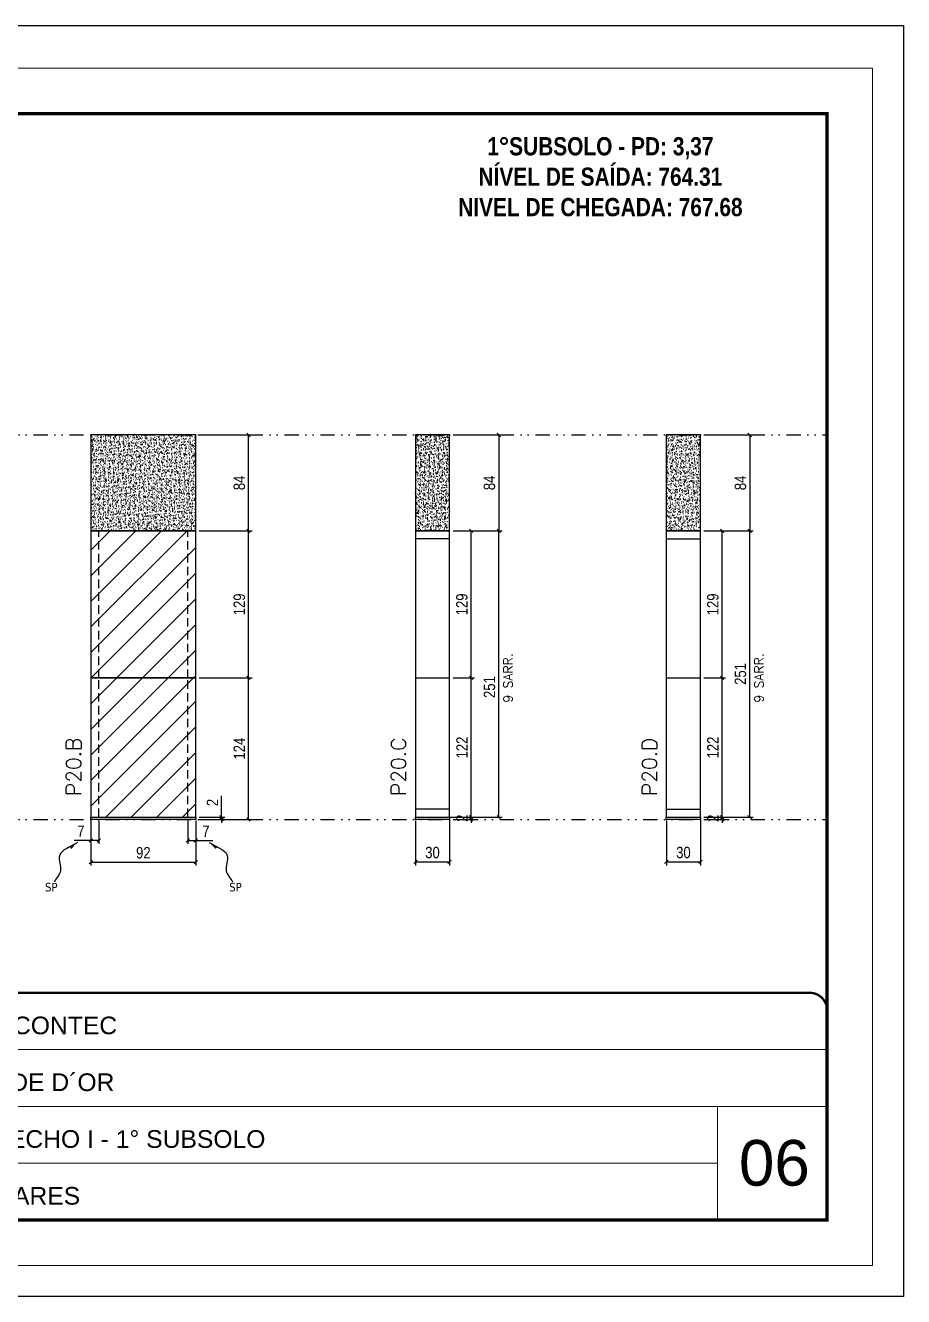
# Model space of a CAD drawing. Extents: x 2949 to 9230, y 1140 to 12527.
# Drawn here: x 5290 to 6060, y 10301 to 11415 of the extents above; entities that cross this region are included whole.
import ezdxf

# ---------------------------------------------------------------- set-up
doc = ezdxf.new("R2010")
doc.units = 0
for name, pattern in [('CONTINUO', [0]), ('DASHED', [0.75, 0.5, -0.25]), ('DIVIDE2', [0.625, 0.25, -0.125, 0, -0.125, 0, -0.125]), ('HIDDEN', [0.375, 0.25, -0.125])]:
    doc.linetypes.add(name, pattern=pattern)
for name, color, linetype, lineweight in [('CARIMBO', 255, 'Continuous', 9), ('Folhas', 255, 'Continuous', 9), ('Hachura', 251, 'Continuous', 9), ('SARRAFO DE PRESSAO', 251, 'DASHED', 9), ('Texto Seção', 7, 'Continuous', 15)]:
    doc.layers.add(name, color=color, linetype=linetype, lineweight=lineweight)
for name, color, linetype in [('COTA', 241, 'Continuous'), ('NOMENCLATURA', 7, 'Continuous'), ('Nível', 160, 'Continuous'), ('Painéis', 200, 'Continuous'), ('SARR_2.2x7', 40, 'Continuous'), ('Sarrafo de Pressão', 42, 'HIDDEN'), ('texto', 7, 'Continuous')]:
    doc.layers.add(name, color=color, linetype=linetype)
doc.styles.add('ARIAL', font='arial.ttf')
doc.styles.add('COTA TECNICA', font='techl___.ttf', dxfattribs={"height": 10})
doc.styles.add('COTA TECNICA-50', font='techl___.ttf', dxfattribs={"height": 10})
doc.styles.add('REGUA-120', font='ROMANS.shx', dxfattribs={"height": 15})
doc.styles.add('ROMANC', font='techb___.ttf', dxfattribs={"height": 2.5})
doc.styles.add('ROMANS', font='romans.shx')
doc.styles.get("Standard").update_dxf_attribs({"font": 'arial.ttf'})
doc.styles.add('Tecnologia', font='')
doc.styles.get('Tecnologia').set_extended_font_data('Forgotten Futurist')
doc.dimstyles.new('COTA PAINEL-50', dxfattribs={"dimtxt": 10, "dimasz": 3, "dimexe": 3, "dimexo": 3, "dimgap": 3, "dimtad": 1, "dimdec": 1, "dimzin": 12, "dimdsep": 46, "dimtxsty": 'COTA TECNICA-50', "dimblk1": 'OBLIQUE', "dimblk2": 'OBLIQUE', "dimsah": 1, "dimcen": 0.9, "dimclrd": 4, "dimclre": 4, "dimclrt": 240, "dimadec": 1, "dimazin": 3, "dimtfac": 1, "dimtdec": 1, "dimtmove": 0, "dimatfit": 3, "dimfxl": 1, "dimtolj": 1, "dimtzin": 12, "dimarcsym": 0})
doc.dimstyles.new('PAINEL', dxfattribs={"dimtxt": 10, "dimasz": 3, "dimexe": 3, "dimexo": 3, "dimgap": 3, "dimtad": 1, "dimdec": 1, "dimzin": 12, "dimdsep": 46, "dimtxsty": 'COTA TECNICA', "dimblk1": 'OBLIQUE', "dimblk2": 'OBLIQUE', "dimsah": 1, "dimcen": 0.9, "dimclrd": 4, "dimclre": 4, "dimclrt": 240, "dimadec": 1, "dimazin": 3, "dimtfac": 1, "dimtdec": 1, "dimtmove": 0, "dimatfit": 3, "dimfxl": 1, "dimtolj": 1, "dimtzin": 12, "dimarcsym": 0})
doc.dimstyles.get("Standard").update_dxf_attribs({"dimtxt": 0.18, "dimasz": 0.18, "dimexe": 0.18, "dimexo": 0.0625, "dimgap": 0.09, "dimtad": 0, "dimtih": 1, "dimtoh": 1, "dimdec": 4, "dimzin": 0, "dimdsep": 46, "dimtxsty": 'Standard', "dimcen": 0.09, "dimadec": 0, "dimazin": 0, "dimtfac": 1, "dimtdec": 4, "dimtofl": 0, "dimtmove": 0, "dimatfit": 3, "dimfxl": 1, "dimtolj": 1, "dimtzin": 0, "dimarcsym": 0})
pattern_1 = [(45, (-126071.967, -22713.47), (-11.2253202, 11.2253202), [])]

# ---------------------------------------------------------------- blocks, each defined once
blk = doc.blocks.new('9999999999')
at = {"color": 30, "linetype": 'CONTINUO'}
for p, q in [((98564.6, 34230.2), (98564.6, 34429.4)), ((98564.6, 34379.6), (99584, 34379.6)), ((98564.6, 34329.8), (99488, 34329.8)), ((99584, 34329.8), (99488, 34329.8)), ((99488, 34329.8), (99488, 34230.2)), ((98564.6, 34280), (99488, 34280))]:
    blk.add_line(p, q, dxfattribs=at)
at = {"color": 30, "linetype": 'CONTINUO', "const_width": 2}
blk.add_lwpolyline([(99584, 34230.2), (99584, 34414.4, 0.414214), (99569, 34429.4), (98229, 34429.4, 0.414214), (98214, 34414.4), (98214, 34245.2, 0.414214), (98229, 34230.2), (99584, 34230.2)], format="xyb", dxfattribs=at)
at = {"layer": 'Folhas'}
blk.add_lwpolyline([(98139, 34190.2), (99624, 34190.2), (99624, 35240.2), (98139, 35240.2)], close=True, dxfattribs=at)
at = {"layer": 'Folhas', "color": 30, "const_width": 3}
blk.add_lwpolyline([(98214, 34230.2), (99584, 34230.2), (99584, 35200.2), (98214, 35200.2)], close=True, dxfattribs=at)
at = {"color": 7, "linetype": 'Continuous', "ltscale": 5, "style": 'ARIAL'}
for s, height, p in [('ROCONTEC', 15.48, (98837.7, 34393.1)), ('REDE D´OR', 15.48, (98837.7, 34343.3)), ('TRECHO I - 1° SUBSOLO', 15.483, (98837.7, 34293.5)), ('NOVA SISTEMAS CONSTRUTIVOS', 11.059, (98263.2, 34267.2)), ('PILARES', 15.48, (98837.7, 34243.7))]:
    blk.add_text(s, height=height, dxfattribs=at).set_placement(p)
at = {"layer": 'Folhas', "color": 7, "style": 'Tecnologia', "width": 1.5}
for s, p in [('CLIENTE:', (98573.7, 34397.2)), ('OBRA:', (98573.7, 34347.3)), ('PAVIMENTO:', (98573.7, 34297.5)), ('PROJETO:', (98573.7, 34247.7))]:
    blk.add_text(s, height=14, dxfattribs=at).set_placement(p)
blk = doc.blocks.new('_Oblique')
at = {"color": 0, "linetype": 'ByBlock', "lineweight": -2}
blk.add_line((-0.5, -0.5), (0.5, 0.5), dxfattribs=at)
blk = doc.blocks.new('*D1695')
at = {"layer": 'COTA', "color": 4, "lineweight": -2, "transparency": 16777216}
for p, q in [((5631.6, 10718.4), (5631.6, 10679.1)), ((5661.6, 10718.4), (5661.6, 10679.1)), ((5631.6, 10682.1), (5661.6, 10682.1))]:
    blk.add_line(p, q, dxfattribs=at)
at = {"layer": 'Defpoints', "color": 0, "transparency": 16777216}
for p in [(5631.6, 10721.4), (5661.6, 10721.4), (5661.6, 10682.1)]:
    blk.add_point(p, dxfattribs=at)
at = {"layer": 'COTA', "color": 4, "lineweight": -2, "transparency": 16777216, "xscale": 3, "yscale": 3, "zscale": 3, "rotation": 180}
blk.add_blockref('_Oblique', (5631.6, 10682.1), dxfattribs=at)
at = {"layer": 'COTA', "color": 4, "lineweight": -2, "transparency": 16777216, "xscale": 3, "yscale": 3, "zscale": 3}
blk.add_blockref('_Oblique', (5661.6, 10682.1), dxfattribs=at)
at = {"layer": 'COTA', "color": 240, "transparency": 16777216, "insert": (5646.6, 10690.3), "char_height": 10, "attachment_point": 5, "style": 'COTA TECNICA'}
blk.add_mtext('\\A1;30', dxfattribs=at)
blk = doc.blocks.new('*D1696')
at = {"layer": 'COTA', "color": 4, "lineweight": -2, "transparency": 16777216}
for p, q in [((5664.6, 10721.4), (5683.5, 10721.4)), ((5680.5, 10721.4), (5680.5, 10724.4)), ((5680.5, 10719.4), (5680.5, 10721.4)), ((5664.6, 10719.4), (5683.5, 10719.4)), ((5680.5, 10719.4), (5680.5, 10716.4))]:
    blk.add_line(p, q, dxfattribs=at)
at = {"layer": 'Defpoints', "color": 0, "transparency": 16777216}
for p in [(5661.6, 10721.4), (5680.5, 10721.4), (5661.6, 10719.4)]:
    blk.add_point(p, dxfattribs=at)
at = {"layer": 'COTA', "color": 4, "lineweight": -2, "transparency": 16777216, "xscale": 3, "yscale": 3, "zscale": 3}
for p, rotation in [((5680.5, 10721.4), 270), ((5680.5, 10719.4), 90)]:
    blk.add_blockref('_Oblique', p, dxfattribs=dict(at, rotation=rotation))
at = {"layer": 'COTA', "color": 240, "transparency": 16777216, "insert": (5672.5, 10720.4), "char_height": 10, "attachment_point": 5, "rotation": 90, "style": 'COTA TECNICA-50'}
blk.add_mtext('\\A1;2', dxfattribs=at)
blk = doc.blocks.new('*D2195')
at = {"layer": 'COTA', "color": 4, "linetype": 'ByBlock', "lineweight": -2, "transparency": 16777216}
for p, q in [((5664.6, 11056.4), (5707.7, 11056.4)), ((5704.7, 11056.4), (5704.7, 10972.4)), ((5664.6, 10972.4), (5707.7, 10972.4))]:
    blk.add_line(p, q, dxfattribs=at)
at = {"layer": 'Defpoints', "color": 0, "linetype": 'ByBlock', "transparency": 16777216}
for p in [(5661.6, 11056.4), (5661.6, 10972.4), (5704.7, 10972.4)]:
    blk.add_point(p, dxfattribs=at)
at = {"layer": 'COTA', "color": 4, "linetype": 'ByBlock', "lineweight": -2, "transparency": 16777216, "xscale": 3, "yscale": 3, "zscale": 3}
for p, rotation in [((5704.7, 11056.4), 90), ((5704.7, 10972.4), 270)]:
    blk.add_blockref('_Oblique', p, dxfattribs=dict(at, rotation=rotation))
at = {"layer": 'COTA', "color": 240, "linetype": 'ByBlock', "transparency": 16777216, "insert": (5696.6, 11014.4), "char_height": 10, "attachment_point": 5, "rotation": 90, "style": 'COTA TECNICA'}
blk.add_mtext('\\A1;84', dxfattribs=at)
blk = doc.blocks.new('*D2196')
at = {"layer": 'COTA', "color": 4, "linetype": 'ByBlock', "lineweight": -2, "transparency": 16777216}
for p, q in [((5664.6, 10972.4), (5707.7, 10972.4)), ((5704.7, 10721.4), (5704.7, 10972.4)), ((5664.6, 10721.4), (5707.7, 10721.4))]:
    blk.add_line(p, q, dxfattribs=at)
at = {"layer": 'Defpoints', "color": 0, "linetype": 'ByBlock', "transparency": 16777216}
for p in [(5661.6, 10972.4), (5704.7, 10972.4), (5661.6, 10721.4)]:
    blk.add_point(p, dxfattribs=at)
at = {"layer": 'COTA', "color": 4, "linetype": 'ByBlock', "lineweight": -2, "transparency": 16777216, "xscale": 3, "yscale": 3, "zscale": 3}
for p, rotation in [((5704.7, 10972.4), 90), ((5704.7, 10721.4), 270)]:
    blk.add_blockref('_Oblique', p, dxfattribs=dict(at, rotation=rotation))
at = {"layer": 'COTA', "color": 240, "linetype": 'ByBlock', "transparency": 16777216, "insert": (5696.6, 10835.4), "char_height": 10, "attachment_point": 5, "rotation": 90, "style": 'COTA TECNICA'}
blk.add_mtext('\\A1;251', dxfattribs=at)
blk = doc.blocks.new('*D1704')
at = {"layer": 'COTA', "color": 4, "lineweight": -2, "transparency": 16777216}
for p, q in [((5851.7, 10718.4), (5851.7, 10679.1)), ((5881.7, 10718.4), (5881.7, 10679.1)), ((5851.7, 10682.1), (5881.7, 10682.1))]:
    blk.add_line(p, q, dxfattribs=at)
at = {"layer": 'Defpoints', "color": 0, "transparency": 16777216}
for p in [(5851.7, 10721.4), (5881.7, 10721.4), (5881.7, 10682.1)]:
    blk.add_point(p, dxfattribs=at)
at = {"layer": 'COTA', "color": 4, "lineweight": -2, "transparency": 16777216, "xscale": 3, "yscale": 3, "zscale": 3, "rotation": 180}
blk.add_blockref('_Oblique', (5851.7, 10682.1), dxfattribs=at)
at = {"layer": 'COTA', "color": 4, "lineweight": -2, "transparency": 16777216, "xscale": 3, "yscale": 3, "zscale": 3}
blk.add_blockref('_Oblique', (5881.7, 10682.1), dxfattribs=at)
at = {"layer": 'COTA', "color": 240, "transparency": 16777216, "insert": (5866.7, 10690.3), "char_height": 10, "attachment_point": 5, "style": 'COTA TECNICA'}
blk.add_mtext('\\A1;30', dxfattribs=at)
blk = doc.blocks.new('*D1705')
at = {"layer": 'COTA', "color": 4, "lineweight": -2, "transparency": 16777216}
for p, q in [((5884.7, 10721.4), (5903.6, 10721.4)), ((5900.6, 10721.4), (5900.6, 10724.4)), ((5900.6, 10719.4), (5900.6, 10721.4)), ((5884.7, 10719.4), (5903.6, 10719.4)), ((5900.6, 10719.4), (5900.6, 10716.4))]:
    blk.add_line(p, q, dxfattribs=at)
at = {"layer": 'Defpoints', "color": 0, "transparency": 16777216}
for p in [(5881.7, 10721.4), (5900.6, 10721.4), (5881.7, 10719.4)]:
    blk.add_point(p, dxfattribs=at)
at = {"layer": 'COTA', "color": 4, "lineweight": -2, "transparency": 16777216, "xscale": 3, "yscale": 3, "zscale": 3}
for p, rotation in [((5900.6, 10721.4), 270), ((5900.6, 10719.4), 90)]:
    blk.add_blockref('_Oblique', p, dxfattribs=dict(at, rotation=rotation))
at = {"layer": 'COTA', "color": 240, "transparency": 16777216, "insert": (5892.6, 10720.4), "char_height": 10, "attachment_point": 5, "rotation": 90, "style": 'COTA TECNICA-50'}
blk.add_mtext('\\A1;2', dxfattribs=at)
blk = doc.blocks.new('*D2198')
at = {"layer": 'COTA', "color": 4, "linetype": 'ByBlock', "lineweight": -2, "transparency": 16777216}
for p, q in [((5884.7, 11056.4), (5927.8, 11056.4)), ((5924.8, 11056.4), (5924.8, 10972.4)), ((5884.7, 10972.4), (5927.8, 10972.4))]:
    blk.add_line(p, q, dxfattribs=at)
at = {"layer": 'Defpoints', "color": 0, "linetype": 'ByBlock', "transparency": 16777216}
for p in [(5881.7, 11056.4), (5881.7, 10972.4), (5924.8, 10972.4)]:
    blk.add_point(p, dxfattribs=at)
at = {"layer": 'COTA', "color": 4, "linetype": 'ByBlock', "lineweight": -2, "transparency": 16777216, "xscale": 3, "yscale": 3, "zscale": 3}
for p, rotation in [((5924.8, 11056.4), 90), ((5924.8, 10972.4), 270)]:
    blk.add_blockref('_Oblique', p, dxfattribs=dict(at, rotation=rotation))
at = {"layer": 'COTA', "color": 240, "linetype": 'ByBlock', "transparency": 16777216, "insert": (5916.7, 11014.4), "char_height": 10, "attachment_point": 5, "rotation": 90, "style": 'COTA TECNICA'}
blk.add_mtext('\\A1;84', dxfattribs=at)
blk = doc.blocks.new('*D2199')
at = {"layer": 'COTA', "color": 4, "linetype": 'ByBlock', "lineweight": -2, "transparency": 16777216}
for p, q in [((5884.7, 10972.4), (5927.8, 10972.4)), ((5924.8, 10721.4), (5924.8, 10972.4)), ((5884.7, 10721.4), (5927.8, 10721.4))]:
    blk.add_line(p, q, dxfattribs=at)
at = {"layer": 'Defpoints', "color": 0, "linetype": 'ByBlock', "transparency": 16777216}
for p in [(5881.7, 10972.4), (5924.8, 10972.4), (5881.7, 10721.4)]:
    blk.add_point(p, dxfattribs=at)
at = {"layer": 'COTA', "color": 4, "linetype": 'ByBlock', "lineweight": -2, "transparency": 16777216, "xscale": 3, "yscale": 3, "zscale": 3}
for p, rotation in [((5924.8, 10972.4), 90), ((5924.8, 10721.4), 270)]:
    blk.add_blockref('_Oblique', p, dxfattribs=dict(at, rotation=rotation))
at = {"layer": 'COTA', "color": 240, "linetype": 'ByBlock', "transparency": 16777216, "insert": (5916.7, 10846.9), "char_height": 10, "attachment_point": 5, "rotation": 90, "style": 'COTA TECNICA'}
blk.add_mtext('\\A1;251', dxfattribs=at)
blk = doc.blocks.new('*D1706')
at = {"layer": 'COTA', "color": 4, "lineweight": -2, "transparency": 16777216}
for p, q in [((5347, 10718.4), (5347, 10679)), ((5439, 10718.4), (5439, 10679)), ((5347, 10682), (5439, 10682))]:
    blk.add_line(p, q, dxfattribs=at)
at = {"layer": 'Defpoints', "color": 0, "transparency": 16777216}
for p in [(5347, 10721.4), (5439, 10721.4), (5439, 10682)]:
    blk.add_point(p, dxfattribs=at)
at = {"layer": 'COTA', "color": 4, "lineweight": -2, "transparency": 16777216, "xscale": 3, "yscale": 3, "zscale": 3, "rotation": 180}
blk.add_blockref('_Oblique', (5347, 10682), dxfattribs=at)
at = {"layer": 'COTA', "color": 4, "lineweight": -2, "transparency": 16777216, "xscale": 3, "yscale": 3, "zscale": 3}
blk.add_blockref('_Oblique', (5439, 10682), dxfattribs=at)
at = {"layer": 'COTA', "color": 240, "transparency": 16777216, "insert": (5393, 10690.1), "char_height": 10, "attachment_point": 5, "style": 'COTA TECNICA'}
blk.add_mtext('\\A1;92', dxfattribs=at)
blk = doc.blocks.new('*D1707')
at = {"layer": 'COTA', "color": 4, "lineweight": -2, "transparency": 16777216}
for p, q in [((5442, 11056.4), (5488.3, 11056.4)), ((5485.3, 10972.4), (5485.3, 11056.4)), ((5442, 10972.4), (5488.3, 10972.4))]:
    blk.add_line(p, q, dxfattribs=at)
at = {"layer": 'Defpoints', "color": 0, "transparency": 16777216}
for p in [(5439, 11056.4), (5485.3, 11056.4), (5439, 10972.4)]:
    blk.add_point(p, dxfattribs=at)
at = {"layer": 'COTA', "color": 4, "lineweight": -2, "transparency": 16777216, "xscale": 3, "yscale": 3, "zscale": 3}
for p, rotation in [((5485.3, 11056.4), 90), ((5485.3, 10972.4), 270)]:
    blk.add_blockref('_Oblique', p, dxfattribs=dict(at, rotation=rotation))
at = {"layer": 'COTA', "color": 240, "transparency": 16777216, "insert": (5477.2, 11014.4), "char_height": 10, "attachment_point": 5, "rotation": 90, "style": 'COTA TECNICA'}
blk.add_mtext('\\A1;84', dxfattribs=at)
blk = doc.blocks.new('*D1708')
at = {"layer": 'COTA', "color": 4, "lineweight": -2, "transparency": 16777216}
for p, q in [((5347, 10716.4), (5347, 10697.9)), ((5354, 10718.4), (5354, 10697.9)), ((5347, 10700.9), (5332.3, 10700.9)), ((5354, 10700.9), (5347, 10700.9))]:
    blk.add_line(p, q, dxfattribs=at)
at = {"layer": 'Defpoints', "color": 0, "transparency": 16777216}
for p in [(5354, 10721.4), (5347, 10719.4), (5347, 10700.9)]:
    blk.add_point(p, dxfattribs=at)
at = {"layer": 'COTA', "color": 4, "lineweight": -2, "transparency": 16777216, "xscale": 3, "yscale": 3, "zscale": 3, "rotation": 180}
blk.add_blockref('_Oblique', (5347, 10700.9), dxfattribs=at)
at = {"layer": 'COTA', "color": 4, "lineweight": -2, "transparency": 16777216, "xscale": 3, "yscale": 3, "zscale": 3}
blk.add_blockref('_Oblique', (5354, 10700.9), dxfattribs=at)
at = {"layer": 'COTA', "color": 240, "transparency": 16777216, "insert": (5338.2, 10709), "char_height": 10, "attachment_point": 5, "style": 'COTA TECNICA-50'}
blk.add_mtext('\\A1;7', dxfattribs=at)
blk = doc.blocks.new('*D1709')
at = {"layer": 'COTA', "color": 4, "lineweight": -2, "transparency": 16777216}
for p, q in [((5432, 10718.4), (5432, 10697.9)), ((5439, 10716.4), (5439, 10697.9)), ((5432, 10700.9), (5439, 10700.9)), ((5439, 10700.9), (5453.8, 10700.9))]:
    blk.add_line(p, q, dxfattribs=at)
at = {"layer": 'Defpoints', "color": 0, "transparency": 16777216}
for p in [(5432, 10721.4), (5439, 10719.4), (5439, 10700.9)]:
    blk.add_point(p, dxfattribs=at)
at = {"layer": 'COTA', "color": 4, "lineweight": -2, "transparency": 16777216, "xscale": 3, "yscale": 3, "zscale": 3, "rotation": 180}
blk.add_blockref('_Oblique', (5432, 10700.9), dxfattribs=at)
at = {"layer": 'COTA', "color": 4, "lineweight": -2, "transparency": 16777216, "xscale": 3, "yscale": 3, "zscale": 3}
blk.add_blockref('_Oblique', (5439, 10700.9), dxfattribs=at)
at = {"layer": 'COTA', "color": 240, "transparency": 16777216, "insert": (5447.9, 10709), "char_height": 10, "attachment_point": 5, "style": 'COTA TECNICA-50'}
blk.add_mtext('\\A1;7', dxfattribs=at)
blk = doc.blocks.new('*D1710')
at = {"layer": 'COTA', "color": 4, "lineweight": -2, "transparency": 16777216}
for p, q in [((5442, 10843.4), (5488.3, 10843.4)), ((5485.3, 10719.4), (5485.3, 10843.4)), ((5442, 10719.4), (5488.3, 10719.4))]:
    blk.add_line(p, q, dxfattribs=at)
at = {"layer": 'Defpoints', "color": 0, "transparency": 16777216}
for p in [(5439, 10843.4), (5485.3, 10843.4), (5439, 10719.4)]:
    blk.add_point(p, dxfattribs=at)
at = {"layer": 'COTA', "color": 4, "lineweight": -2, "transparency": 16777216, "xscale": 3, "yscale": 3, "zscale": 3}
for p, rotation in [((5485.3, 10843.4), 90), ((5485.3, 10719.4), 270)]:
    blk.add_blockref('_Oblique', p, dxfattribs=dict(at, rotation=rotation))
at = {"layer": 'COTA', "color": 240, "transparency": 16777216, "insert": (5477.2, 10781.4), "char_height": 10, "attachment_point": 5, "rotation": 90, "style": 'COTA TECNICA-50'}
blk.add_mtext('\\A1;124', dxfattribs=at)
blk = doc.blocks.new('*D1711')
at = {"layer": 'COTA', "color": 4, "lineweight": -2, "transparency": 16777216}
for p, q in [((5461.6, 10721.4), (5461.6, 10740.2)), ((5442, 10721.4), (5464.6, 10721.4)), ((5461.6, 10719.4), (5461.6, 10721.4)), ((5442, 10719.4), (5464.6, 10719.4)), ((5461.6, 10719.4), (5461.6, 10716.4))]:
    blk.add_line(p, q, dxfattribs=at)
at = {"layer": 'Defpoints', "color": 0, "transparency": 16777216}
for p in [(5439, 10721.4), (5439, 10719.4), (5461.6, 10719.4)]:
    blk.add_point(p, dxfattribs=at)
at = {"layer": 'COTA', "color": 4, "lineweight": -2, "transparency": 16777216, "xscale": 3, "yscale": 3, "zscale": 3}
for p, rotation in [((5461.6, 10721.4), 270), ((5461.6, 10719.4), 90)]:
    blk.add_blockref('_Oblique', p, dxfattribs=dict(at, rotation=rotation))
at = {"layer": 'COTA', "color": 240, "transparency": 16777216, "insert": (5453.6, 10734.2), "char_height": 10, "attachment_point": 5, "rotation": 90, "style": 'COTA TECNICA-50'}
blk.add_mtext('\\A1;2', dxfattribs=at)
blk = doc.blocks.new('*D2200')
at = {"layer": 'COTA', "color": 4, "linetype": 'ByBlock', "lineweight": -2, "transparency": 16777216}
for p, q in [((5442, 10972.4), (5488.3, 10972.4)), ((5485.3, 10843.4), (5485.3, 10972.4)), ((5442, 10843.4), (5488.3, 10843.4))]:
    blk.add_line(p, q, dxfattribs=at)
at = {"layer": 'Defpoints', "color": 0, "linetype": 'ByBlock', "transparency": 16777216}
for p in [(5439, 10972.4), (5485.3, 10972.4), (5439, 10843.4)]:
    blk.add_point(p, dxfattribs=at)
at = {"layer": 'COTA', "color": 4, "linetype": 'ByBlock', "lineweight": -2, "transparency": 16777216, "xscale": 3, "yscale": 3, "zscale": 3}
for p, rotation in [((5485.3, 10972.4), 90), ((5485.3, 10843.4), 270)]:
    blk.add_blockref('_Oblique', p, dxfattribs=dict(at, rotation=rotation))
at = {"layer": 'COTA', "color": 240, "linetype": 'ByBlock', "transparency": 16777216, "insert": (5477.2, 10907.9), "char_height": 10, "attachment_point": 5, "rotation": 90, "style": 'COTA TECNICA'}
blk.add_mtext('\\A1;129', dxfattribs=at)
blk = doc.blocks.new('*D1991')
at = {"layer": 'COTA', "color": 4, "linetype": 'ByBlock', "lineweight": -2, "transparency": 16777216}
for p, q in [((5664.6, 10843.4), (5683.5, 10843.4)), ((5680.5, 10721.4), (5680.5, 10843.4)), ((5634.6, 10721.4), (5683.5, 10721.4))]:
    blk.add_line(p, q, dxfattribs=at)
at = {"layer": 'Defpoints', "color": 0, "linetype": 'ByBlock', "transparency": 16777216}
for p in [(5661.6, 10843.4), (5680.5, 10843.4), (5631.6, 10721.4)]:
    blk.add_point(p, dxfattribs=at)
at = {"layer": 'COTA', "color": 4, "linetype": 'ByBlock', "lineweight": -2, "transparency": 16777216, "xscale": 3, "yscale": 3, "zscale": 3}
for p, rotation in [((5680.5, 10843.4), 90), ((5680.5, 10721.4), 270)]:
    blk.add_blockref('_Oblique', p, dxfattribs=dict(at, rotation=rotation))
at = {"layer": 'COTA', "color": 240, "linetype": 'ByBlock', "transparency": 16777216, "insert": (5672.5, 10782.4), "char_height": 10, "attachment_point": 5, "rotation": 90, "style": 'COTA TECNICA'}
blk.add_mtext('\\A1;122', dxfattribs=at)
blk = doc.blocks.new('*D1992')
at = {"layer": 'COTA', "color": 4, "linetype": 'ByBlock', "lineweight": -2, "transparency": 16777216}
for p, q in [((5664.6, 10972.4), (5683.5, 10972.4)), ((5680.5, 10843.4), (5680.5, 10972.4)), ((5664.6, 10843.4), (5683.5, 10843.4))]:
    blk.add_line(p, q, dxfattribs=at)
at = {"layer": 'Defpoints', "color": 0, "linetype": 'ByBlock', "transparency": 16777216}
for p in [(5661.6, 10972.4), (5680.5, 10972.4), (5661.6, 10843.4)]:
    blk.add_point(p, dxfattribs=at)
at = {"layer": 'COTA', "color": 4, "linetype": 'ByBlock', "lineweight": -2, "transparency": 16777216, "xscale": 3, "yscale": 3, "zscale": 3}
for p, rotation in [((5680.5, 10972.4), 90), ((5680.5, 10843.4), 270)]:
    blk.add_blockref('_Oblique', p, dxfattribs=dict(at, rotation=rotation))
at = {"layer": 'COTA', "color": 240, "linetype": 'ByBlock', "transparency": 16777216, "insert": (5672.4, 10907.9), "char_height": 10, "attachment_point": 5, "rotation": 90, "style": 'COTA TECNICA'}
blk.add_mtext('\\A1;129', dxfattribs=at)
blk = doc.blocks.new('*D1993')
at = {"layer": 'COTA', "color": 4, "linetype": 'ByBlock', "lineweight": -2, "transparency": 16777216}
for p, q in [((5884.7, 10843.4), (5903.6, 10843.4)), ((5900.6, 10721.4), (5900.6, 10843.4)), ((5884.7, 10721.4), (5903.6, 10721.4))]:
    blk.add_line(p, q, dxfattribs=at)
at = {"layer": 'Defpoints', "color": 0, "linetype": 'ByBlock', "transparency": 16777216}
for p in [(5881.7, 10843.4), (5900.6, 10843.4), (5881.7, 10721.4)]:
    blk.add_point(p, dxfattribs=at)
at = {"layer": 'COTA', "color": 4, "linetype": 'ByBlock', "lineweight": -2, "transparency": 16777216, "xscale": 3, "yscale": 3, "zscale": 3}
for p, rotation in [((5900.6, 10843.4), 90), ((5900.6, 10721.4), 270)]:
    blk.add_blockref('_Oblique', p, dxfattribs=dict(at, rotation=rotation))
at = {"layer": 'COTA', "color": 240, "linetype": 'ByBlock', "transparency": 16777216, "insert": (5892.5, 10782.4), "char_height": 10, "attachment_point": 5, "rotation": 90, "style": 'COTA TECNICA'}
blk.add_mtext('\\A1;122', dxfattribs=at)
blk = doc.blocks.new('*D1994')
at = {"layer": 'COTA', "color": 4, "linetype": 'ByBlock', "lineweight": -2, "transparency": 16777216}
for p, q in [((5884.7, 10972.4), (5903.6, 10972.4)), ((5900.6, 10843.4), (5900.6, 10972.4)), ((5884.7, 10843.4), (5903.6, 10843.4))]:
    blk.add_line(p, q, dxfattribs=at)
at = {"layer": 'Defpoints', "color": 0, "linetype": 'ByBlock', "transparency": 16777216}
for p in [(5881.7, 10972.4), (5900.6, 10972.4), (5881.7, 10843.4)]:
    blk.add_point(p, dxfattribs=at)
at = {"layer": 'COTA', "color": 4, "linetype": 'ByBlock', "lineweight": -2, "transparency": 16777216, "xscale": 3, "yscale": 3, "zscale": 3}
for p, rotation in [((5900.6, 10972.4), 90), ((5900.6, 10843.4), 270)]:
    blk.add_blockref('_Oblique', p, dxfattribs=dict(at, rotation=rotation))
at = {"layer": 'COTA', "color": 240, "linetype": 'ByBlock', "transparency": 16777216, "insert": (5892.5, 10907.9), "char_height": 10, "attachment_point": 5, "rotation": 90, "style": 'COTA TECNICA'}
blk.add_mtext('\\A1;129', dxfattribs=at)

msp = doc.modelspace()

# ---------------------------------------------------------------- hatches: boundary and pattern name
at = {"layer": 'COTA', "linetype": 'ByBlock'}
h = msp.add_hatch(dxfattribs=at)
h.set_pattern_fill('AR-CONC', color=256, scale=0.03)
h.set_pattern_definition([(50, (-126064.738, -18120.97), (5.46554007, -0.47817257), [0.5715, -6.2865]), (355, (-126064.738, -18120.97), (-1.05730264, 5.73170536), [0.4572, -5.02921753]), (100.4514447, (-126064.2825, -18121.01), (4.40823741, 5.25353256), [0.48570026, -5.34270734]), (46.1842, (-126064.738, -18119.446), (8.13237123, -1.26126984), [0.85725, -9.42975]), (96.6355576, (-126064.06, -18119.551), (7.122124, 7.42278374), [0.7285507, -8.01406824]), (351.184151, (-126064.738, -18119.446), (7.122124, 7.42278374), [0.685799, -7.54379196]), (21, (-126063.976, -18119.827), (4.54843174, -3.06795595), [0.5715, -6.2865]), (326, (-126063.976, -18119.827), (1.85406085, 5.52563898), [0.4572, -5.0292]), (71.451445, (-126063.597, -18120.083), (6.40249258, 2.45768307), [0.48570026, -5.34269813]), (37.5, (-126064.738, -18120.97), (0.092658098, 2.536651166), [0, -4.96824, 0, -5.1054, 0, -5.04825]), (7.5, (-126064.738, -18120.97), (2.004589875, 3.005417245), [0, -2.91084, 0, -4.85394, 0, -1.92405]), (327.5, (-126066.4372, -18120.97), (4.067717855, -0.17186232), [0, -1.905, 0, -5.9436, 0, -7.8867]), (317.5, (-126067.1992, -18120.97), (4.44387544, 0.76279473), [0, -2.4765, 0, -3.94716, 0, -5.6007])])
h.paths.add_polyline_path([(5347.04, 10972.44), (5439.04, 10972.44), (5439.04, 11056.44), (5347.04, 11056.44)])
h = msp.add_hatch(dxfattribs=at)
h.set_pattern_fill('AR-CONC', color=256, scale=0.03)
h.set_pattern_definition([(50, (-126069.9665, -22753.4705), (5.46554007, -0.47817257), [0.5715, -6.2865]), (355, (-126069.9665, -22753.4705), (-1.05730264, 5.73170536), [0.4572, -5.02921753]), (100.4514447, (-126069.511, -22753.5104), (4.40823741, 5.25353256), [0.48570026, -5.34270734]), (46.1842, (-126069.9665, -22751.9465), (8.13237123, -1.26126984), [0.85725, -9.42975]), (96.6355576, (-126069.289, -22752.052), (7.122124, 7.42278374), [0.7285507, -8.01406824]), (351.184151, (-126069.9665, -22751.9465), (7.122124, 7.42278374), [0.685799, -7.54379196]), (21, (-126069.2045, -22752.3275), (4.54843174, -3.06795595), [0.5715, -6.2865]), (326, (-126069.2045, -22752.3275), (1.85406085, 5.52563898), [0.4572, -5.0292]), (71.451445, (-126068.8255, -22752.583), (6.40249258, 2.45768307), [0.48570026, -5.34269813]), (37.5, (-126069.9665, -22753.4705), (0.092658098, 2.536651166), [0, -4.96824, 0, -5.1054, 0, -5.04825]), (7.5, (-126069.9665, -22753.4705), (2.004589875, 3.005417245), [0, -2.91084, 0, -4.85394, 0, -1.92405]), (327.5, (-126071.6658, -22753.4705), (4.067717855, -0.17186232), [0, -1.905, 0, -5.9436, 0, -7.8867]), (317.5, (-126072.4278, -22753.4705), (4.44387544, 0.76279473), [0, -2.4765, 0, -3.94716, 0, -5.6007])])
h.paths.add_polyline_path([(5661.61, 11056.44), (5631.61, 11056.44), (5631.61, 10972.44), (5661.61, 10972.44)])
h = msp.add_hatch(dxfattribs=at)
h.set_pattern_fill('AR-CONC', color=256, scale=0.03)
h.set_pattern_definition([(50, (-126039.9665, -22753.4705), (5.46554007, -0.47817257), [0.5715, -6.2865]), (355, (-126039.9665, -22753.4705), (-1.05730264, 5.73170536), [0.4572, -5.02921753]), (100.4514447, (-126039.511, -22753.5104), (4.40823741, 5.25353256), [0.48570026, -5.34270734]), (46.1842, (-126039.9665, -22751.9465), (8.13237123, -1.26126984), [0.85725, -9.42975]), (96.6355576, (-126039.289, -22752.052), (7.122124, 7.42278374), [0.7285507, -8.01406824]), (351.184151, (-126039.9665, -22751.9465), (7.122124, 7.42278374), [0.685799, -7.54379196]), (21, (-126039.2045, -22752.3275), (4.54843174, -3.06795595), [0.5715, -6.2865]), (326, (-126039.2045, -22752.3275), (1.85406085, 5.52563898), [0.4572, -5.0292]), (71.451445, (-126038.8255, -22752.583), (6.40249258, 2.45768307), [0.48570026, -5.34269813]), (37.5, (-126039.9665, -22753.4705), (0.092658098, 2.536651166), [0, -4.96824, 0, -5.1054, 0, -5.04825]), (7.5, (-126039.9665, -22753.4705), (2.004589875, 3.005417245), [0, -2.91084, 0, -4.85394, 0, -1.92405]), (327.5, (-126041.6658, -22753.4705), (4.067717855, -0.17186232), [0, -1.905, 0, -5.9436, 0, -7.8867]), (317.5, (-126042.4278, -22753.4705), (4.44387544, 0.76279473), [0, -2.4765, 0, -3.94716, 0, -5.6007])])
h.paths.add_polyline_path([(5881.69, 11056.44), (5851.69, 11056.44), (5851.69, 10972.44), (5881.69, 10972.44)])
at = {"layer": 'Hachura', "linetype": 'ByBlock'}
h = msp.add_hatch(dxfattribs=at)
h.set_pattern_fill('ANSI31', color=256, scale=5)
h.set_pattern_definition(pattern_1)
h.paths.add_polyline_path([(5439.04, 10972.44), (5347.04, 10972.44), (5347.04, 10843.44), (5439.04, 10843.44)])
h = msp.add_hatch(dxfattribs=at)
h.set_pattern_fill('ANSI31', color=256, scale=5)
h.set_pattern_definition(pattern_1)
h.paths.add_polyline_path([(5439.04, 10843.44), (5347.04, 10843.44), (5347.04, 10721.44), (5439.04, 10721.44)])

# ---------------------------------------------------------------- linework, layer by layer
at = {"color": 2}
msp.add_lwpolyline([(4519.35, 11415.48), (6059.78, 11415.48), (6059.78, 10301.05), (4519.35, 10301.05)], close=True, dxfattribs=at)
at = {"layer": 'COTA', "linetype": 'ByBlock'}
for points in [[(5347.04, 10972.44), (5439.04, 10972.44), (5439.04, 11056.44), (5347.04, 11056.44)], [(5631.61, 10972.44), (5661.61, 10972.44), (5661.61, 11056.44), (5631.61, 11056.44)], [(5851.69, 10972.44), (5881.69, 10972.44), (5881.69, 11056.44), (5851.69, 11056.44)]]:
    msp.add_lwpolyline(points, close=True, dxfattribs=at)
at = {"layer": 'Nível', "color": 4, "linetype": 'DIVIDE2', "ltscale": 50}
for p, q in [((4982.19, 11056.44), (5992.53, 11056.44)), ((4982.19, 10719.44), (5992.53, 10719.44))]:
    msp.add_line(p, q, dxfattribs=at)
at = {"layer": 'Painéis'}
for p, q in [((5661.61, 10972.44), (5631.61, 10972.44)), ((5631.61, 10972.44), (5631.61, 10963.44)), ((5661.61, 10963.44), (5661.61, 10972.44)), ((5631.61, 10843.44), (5661.61, 10843.44)), ((5851.69, 10843.44), (5881.69, 10843.44))]:
    msp.add_line(p, q, dxfattribs=at)
for points in [[(5347.04, 10843.44), (5439.04, 10843.44), (5439.04, 10972.44), (5347.04, 10972.44)], [(5347.04, 10721.44), (5439.04, 10721.44), (5439.04, 10843.44), (5347.04, 10843.44)], [(5347.04, 10721.44), (5439.04, 10721.44), (5439.04, 10719.44), (5347.04, 10719.44)], [(5631.61, 10721.44), (5661.61, 10721.44), (5661.61, 10719.44), (5631.61, 10719.44)], [(5851.69, 10721.44), (5881.69, 10721.44), (5881.69, 10719.44), (5851.69, 10719.44)]]:
    msp.add_lwpolyline(points, close=True, dxfattribs=at)
for points in [[(5881.69, 10963.44), (5881.69, 10972.44), (5851.69, 10972.44), (5851.69, 10963.44)], [(5631.61, 10963.44), (5631.61, 10721.44), (5661.61, 10721.44), (5661.61, 10963.44)], [(5851.69, 10963.44), (5851.69, 10721.44), (5881.69, 10721.44), (5881.69, 10963.44)]]:
    msp.add_lwpolyline(points, dxfattribs=at)
at = {"layer": 'SARR_2.2x7'}
for p, q in [((5661.61, 10965.44), (5631.61, 10965.44)), ((5851.69, 10965.44), (5881.69, 10965.44)), ((5661.61, 10728.44), (5631.61, 10728.44)), ((5851.69, 10728.44), (5881.69, 10728.44))]:
    msp.add_line(p, q, dxfattribs=at)
at = {"layer": 'Sarrafo de Pressão', "ltscale": 30}
for p, q in [((5354.04, 10843.44), (5354.04, 10972.44)), ((5432.04, 10843.44), (5432.04, 10972.44)), ((5354.04, 10721.44), (5354.04, 10843.44)), ((5432.04, 10721.44), (5432.04, 10843.44))]:
    msp.add_line(p, q, dxfattribs=at)

# ---------------------------------------------------------------- block references
at = {"layer": 'SARRAFO DE PRESSAO', "color": 6, "linetype": 'ByBlock'}
msp.add_blockref('9999999999', (-93591.44, -23862.05), dxfattribs=at)

# ---------------------------------------------------------------- texts
at = {"layer": 'CARIMBO', "style": 'ARIAL'}
msp.add_text('06', height=40, dxfattribs=at).set_placement((5915.39, 10398.3))
at = {"layer": 'NOMENCLATURA', "color": 2, "insert": (5793.86, 11344.22), "char_height": 16, "attachment_point": 2, "style": 'ROMANC'}
msp.add_mtext_dynamic_manual_height_columns('\\P1°SUBSOLO - PD: 3,37\\PNÍVEL DE SAÍDA: 764.31\\PNIVEL DE CHEGADA: 767.68', width=300.2766, gutter_width=1, heights=[0], dxfattribs=at)
at = {"layer": 'texto', "color": 0, "char_height": 7.5, "attachment_point": 5}
for insert in [(5312.27, 10659.95), (5473.82, 10659.95)]:
    msp.add_mtext('{\\fTahoma|b0|i0|c0|p34;\\C4;SP}', dxfattribs=dict(at, insert=insert))
at = {"layer": 'Texto Seção', "linetype": 'Continuous', "style": 'ROMANS'}
for p in [(5716.88, 10821.81), (5936.95, 10821.81)]:
    msp.add_text('9 SARR.', height=8, rotation=90, dxfattribs=at).set_placement(p)
at = {"layer": 'Texto Seção', "char_height": 13, "width": 285.3299, "attachment_point": 7, "rotation": 90, "style": 'REGUA-120'}
for s, insert in [('P20.B', (5338.38, 10739.91)), ('P20.C', (5623.28, 10739.91)), ('P20.D', (5843.36, 10739.91))]:
    msp.add_mtext(s, dxfattribs=dict(at, insert=insert))

# ---------------------------------------------------------------- dimensions: what is measured, and where the dimension line sits
at = {"layer": 'COTA'}
dim = msp.add_linear_dim(base=(5485.28, 11056.44), p1=(5439.04, 10972.44), p2=(5439.04, 11056.44), angle=90, dimstyle='PAINEL', override={"dimarcsym": 2}, dxfattribs=at)
dim.commit()
dim.dimension.update_dxf_attribs({"geometry": '*D1707', "text_midpoint": (5485.28, 11014.44), "dimtype": 160})
at = {"layer": 'COTA', "linetype": 'ByBlock'}
for base, p1, p2, picture, middle in [((5704.7, 10972.44), (5661.61, 11056.44), (5661.61, 10972.44), '*D2195', (5696.6, 11014.44)), ((5924.77, 10972.44), (5881.69, 11056.44), (5881.69, 10972.44), '*D2198', (5916.67, 11014.44)), ((5485.28, 10972.44), (5439.04, 10843.44), (5439.04, 10972.44), '*D2200', (5477.19, 10907.94)), ((5924.77, 10972.44), (5881.69, 10721.44), (5881.69, 10972.44), '*D2199', (5916.66, 10846.94)), ((5680.52, 10843.44), (5631.61, 10721.44), (5661.61, 10843.44), '*D1991', (5672.46, 10782.44)), ((5900.59, 10843.44), (5881.69, 10721.44), (5881.69, 10843.44), '*D1993', (5892.53, 10782.44))]:
    dim = msp.add_linear_dim(base=base, p1=p1, p2=p2, angle=90, dimstyle='PAINEL', dxfattribs=at)
    dim.commit()
    dim.dimension.update_dxf_attribs({"geometry": picture, "text_midpoint": middle})
dim = msp.add_linear_dim(base=(5704.7, 10972.44), p1=(5661.61, 10721.44), p2=(5661.61, 10972.44), angle=90, dimstyle='PAINEL', dxfattribs=at)
dim.commit()
dim.dimension.update_dxf_attribs({"geometry": '*D2196', "text_midpoint": (5704.7, 10835.44), "dimtype": 160})
for base, p1, p2, picture, middle in [((5680.52, 10972.44), (5661.61, 10843.44), (5661.61, 10972.44), '*D1992', (5672.43, 10907.94)), ((5900.59, 10972.44), (5881.69, 10843.44), (5881.69, 10972.44), '*D1994', (5892.51, 10907.94))]:
    dim = msp.add_linear_dim(base=base, p1=p1, p2=p2, angle=90, dimstyle='PAINEL', override={"dimtmove": 1}, dxfattribs=at)
    dim.commit()
    dim.dimension.update_dxf_attribs({"geometry": picture, "text_midpoint": middle})
at = {"layer": 'COTA'}
for base, p1, p2, angle, picture, middle in [((5485.28, 10843.44), (5439.04, 10719.44), (5439.04, 10843.44), 90, '*D1710', (5477.21, 10781.44)), ((5347.04, 10700.93), (5354.04, 10721.44), (5347.04, 10719.44), 180, '*D1708', (5338.18, 10709.01))]:
    dim = msp.add_linear_dim(base=base, p1=p1, p2=p2, angle=angle, dimstyle='COTA PAINEL-50', dxfattribs=at)
    dim.commit()
    dim.dimension.update_dxf_attribs({"geometry": picture, "text_midpoint": middle})
for base, p1, p2, picture, middle in [((5461.57, 10719.44), (5439.04, 10721.44), (5439.04, 10719.44), '*D1711', (5461.57, 10734.19)), ((5680.52, 10721.44), (5661.61, 10719.44), (5661.61, 10721.44), '*D1696', (5680.52, 10720.44)), ((5900.59, 10721.44), (5881.69, 10719.44), (5881.69, 10721.44), '*D1705', (5900.59, 10720.44))]:
    dim = msp.add_linear_dim(base=base, p1=p1, p2=p2, angle=90, dimstyle='COTA PAINEL-50', dxfattribs=at)
    dim.commit()
    dim.dimension.update_dxf_attribs({"geometry": picture, "text_midpoint": middle, "dimtype": 160})
for base, p1, p2, picture, middle in [((5439.04, 10681.99), (5347.04, 10721.44), (5439.04, 10721.44), '*D1706', (5393.04, 10690.08)), ((5661.61, 10682.1), (5631.61, 10721.44), (5661.61, 10721.44), '*D1695', (5646.61, 10690.32)), ((5881.69, 10682.1), (5851.69, 10721.44), (5881.69, 10721.44), '*D1704', (5866.69, 10690.32))]:
    dim = msp.add_linear_dim(base=base, p1=p1, p2=p2, dimstyle='PAINEL', override={"dimarcsym": 2}, dxfattribs=at)
    dim.commit()
    dim.dimension.update_dxf_attribs({"geometry": picture, "text_midpoint": middle})
dim = msp.add_linear_dim(base=(5439.04, 10700.93), p1=(5432.04, 10721.44), p2=(5439.04, 10719.44), dimstyle='COTA PAINEL-50', dxfattribs=at)
dim.commit()
dim.dimension.update_dxf_attribs({"geometry": '*D1709', "text_midpoint": (5447.91, 10709.01)})

# ---------------------------------------------------------------- leaders
at = {"layer": 'COTA', "path_type": 1}
for points in [[(5335.21, 10699.26), (5319.43, 10687.43), (5320.35, 10674.42), (5314.8, 10664.64)], [(5450.87, 10699.26), (5466.66, 10687.43), (5465.73, 10674.42), (5471.28, 10664.64)]]:
    msp.add_leader(points, dimstyle='Standard', override={"dimasz": 8}, dxfattribs=at)

doc.saveas('drawing.dxf')
